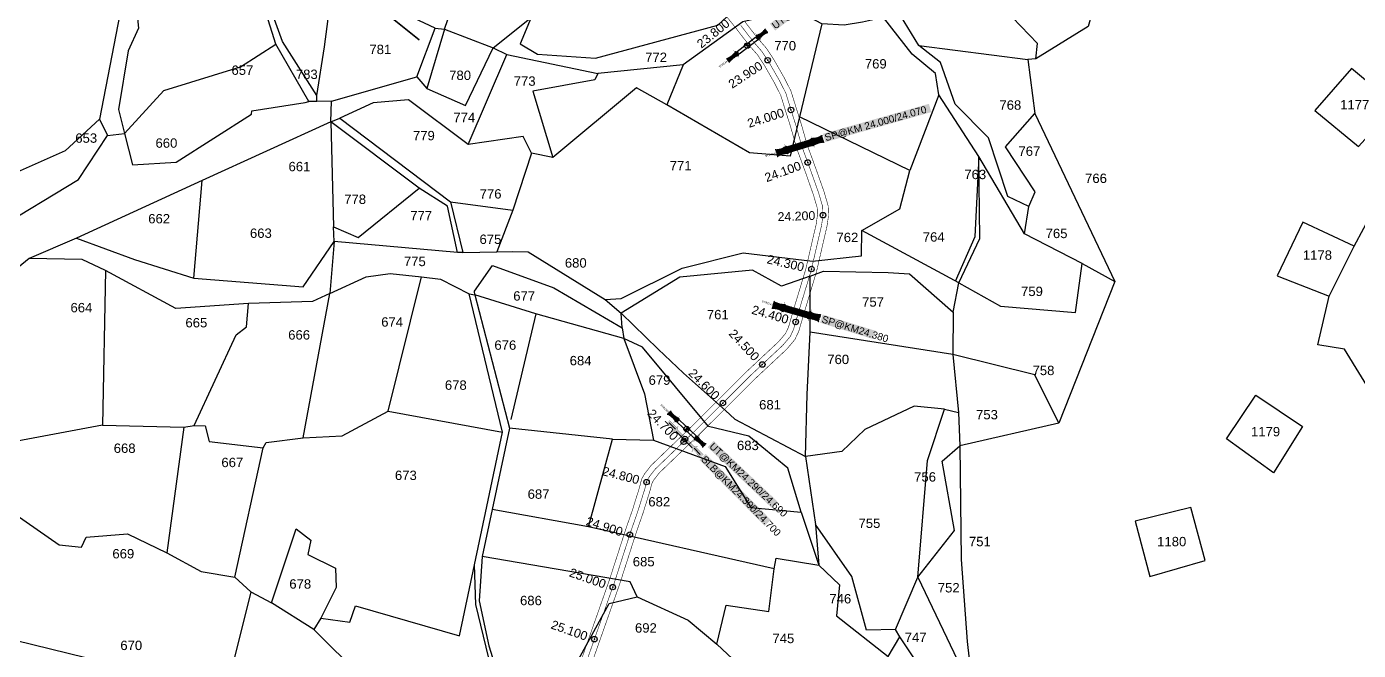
# Model space of a CAD drawing. Header units: inches. Extents: x 206944 to 214764, y 1611536 to 1620388.
# Drawn here: x 209710 to 212125, y 1613225 to 1614355 of the extents above; entities that cross this region are included whole.
import ezdxf
from ezdxf.enums import TextEntityAlignment as Align

# ---------------------------------------------------------------- set-up
doc = ezdxf.new("R2010")
doc.units = ezdxf.units.IN
doc.header["$LTSCALE"] = 15
doc.header["$MEASUREMENT"] = 0
doc.header["$PDMODE"] = 32
doc.header["$PDSIZE"] = 10
doc.linetypes.add('ACAD_ISO02W100', pattern=[15, 12, -3])
doc.linetypes.add('HIDDEN2', pattern=[0.1875, 0.125, -0.0625])
for name, color, linetype in [('BLOCK', 72, 'Continuous'), ('CANAL1', 7, 'Continuous'), ('CHANAGE', 1, 'Continuous'), ('PLOT', 7, 'Continuous'), ('PLOT NO', 7, 'Continuous'), ('POINT', 2, 'Continuous'), ('STREAM', 4, 'Continuous'), ('STRUCTURE', 5, 'Continuous'), ('text2', 7, 'Continuous'), ('VILLAGE BOUNDARY', 5, 'Continuous')]:
    doc.layers.add(name, color=color, linetype=linetype)
doc.styles.get("Standard").update_dxf_attribs({"font": 'arial.ttf'})
doc.dimstyles.get("Standard").update_dxf_attribs({"dimtxt": 0.18, "dimasz": 0.18, "dimexe": 0.18, "dimexo": 0.0625, "dimgap": 0.09, "dimtad": 0, "dimtih": 1, "dimtoh": 1, "dimdec": 4, "dimzin": 0, "dimdsep": 46, "dimtxsty": 'Standard', "dimcen": 0.09, "dimadec": 0, "dimazin": 0, "dimtfac": 1, "dimtdec": 4, "dimtofl": 0, "dimtmove": 0, "dimatfit": 3, "dimfxl": 1, "dimtolj": 1, "dimtzin": 0, "dimarcsym": 0})

# ---------------------------------------------------------------- blocks, each defined once
blk = doc.blocks.new('CIRCLE-BOX')
for p, q in [((-0.5, 0), (0.5, 0)), ((0, 0.5), (0, -0.5))]:
    blk.add_line(p, q)
blk.add_circle((0, 0), 0.2)
blk = doc.blocks.new('SLB')
at = {"layer": 'STRUCTURE'}
h = blk.add_hatch(dxfattribs=at)
h.set_pattern_fill('DOTS', color=6, scale=20, angle=320.3722, style=0)
h.set_pattern_definition([(320.372247934, (-159.4327, -72.9564), (1.2786241598, 0.5641323054), [0, -1.25])])
h.paths.add_polyline_path([(769699.5, 1706871.1), (769699.5, 1706861.1), (769729.1, 1706861.1), (769732.1, 1706863.1), (769792.1, 1706863.1), (769795.1, 1706861.1), (769824.7, 1706861.1), (769824.7, 1706871.1), (769795.1, 1706871.1), (769792.1, 1706869.1), (769732.1, 1706869.1), (769729.1, 1706871.1)])
at = {"layer": 'STRUCTURE', "color": 6, "const_width": 0.628}
for points in [[(769726.1, 1706877.1), (769726.1, 1706873.1), (769732.1, 1706869.1), (769792.1, 1706869.1), (769798.1, 1706873.1), (769798.1, 1706877.1)], [(769726.1, 1706855.1), (769726.1, 1706859.1), (769732.1, 1706863.1), (769792.1, 1706863.1), (769798.1, 1706859.1), (769798.1, 1706855.1)]]:
    blk.add_lwpolyline(points, dxfattribs=at)
at = {"layer": 'STRUCTURE', "color": 6, "linetype": 'ACAD_ISO02W100', "ltscale": 0.5, "const_width": 0.5}
for points in [[(769699.5, 1706871.1), (769729.1, 1706871.1)], [(769699.5, 1706861.1), (769729.1, 1706861.1)], [(769795.1, 1706871.1), (769824.7, 1706871.1)], [(769795.1, 1706861.1), (769824.7, 1706861.1)]]:
    blk.add_lwpolyline(points, dxfattribs=at)
at = {"layer": 'STRUCTURE', "color": 6}
blk.add_lwpolyline([(769732.1, 1706863.1), (769792.1, 1706863.1)], dxfattribs=at)
blk.add_lwpolyline([(769732.1, 1706863.1), (769792.1, 1706863.1)], dxfattribs=at)
at = {"layer": 'STRUCTURE', "color": 0}
blk.add_circle((769762.1, 1706866.1), 1.24, dxfattribs=at)
for points in [[(769703.8, 1706866), (769726.7, 1706866)], [(769818.6, 1706865.8), (769795.7, 1706865.8)]]:
    blk.add_leader(points, dimstyle='Standard', override={"dimasz": 10, "dimgap": 0.09, "dimtad": 0}, dxfattribs=at)
blk = doc.blocks.new('UT')
at = {"layer": 'STRUCTURE'}
h = blk.add_hatch(dxfattribs=at)
h.set_pattern_fill('DASH', color=150, scale=8, angle=-39.6278, style=0)
h.set_pattern_definition([(320.372247933, (-4370.464, -6260.8811), (1.40800153113, 0.132407282), [1, -1])])
h.paths.add_polyline_path([(765163, 1700681.9), (765165.6, 1700680.6), (765167.2, 1700680.3), (765169.1, 1700680), (765172.4, 1700679.6), (765176.4, 1700679.3), (765179.5, 1700679.5), (765183.1, 1700679.9), (765187.7, 1700680.9), (765188.9, 1700681.2), (765193.1, 1700682.2), (765196.1, 1700680.2), (765196.1, 1700672.2), (765193.1, 1700670.2), (765190.5, 1700670.8), (765188.1, 1700671.3), (765185.5, 1700671.8), (765183.6, 1700672.1), (765181, 1700672.5), (765180.3, 1700672.5), (765178.5, 1700672.6), (765176.7, 1700672.6), (765174.6, 1700672.5), (765172.5, 1700672.3), (765170.4, 1700672), (765168.5, 1700671.7), (765166.1, 1700671.2), (765165, 1700670.8), (765163, 1700669.7)])
h.paths.add_polyline_path([(765259.1, 1700682.2), (765256.1, 1700680.2), (765256.1, 1700672.2), (765259.1, 1700670.2), (765261.9, 1700671), (765264.4, 1700671.6), (765266.4, 1700672), (765269.1, 1700672.5), (765272.7, 1700673), (765276.1, 1700673.1), (765278.6, 1700672.9), (765281.2, 1700672.7), (765283.9, 1700672.3), (765286.4, 1700671.9), (765288, 1700671.3), (765289.2, 1700670.6), (765289.1, 1700682.7), (765287.6, 1700681.8), (765285.7, 1700681.2), (765283, 1700680.7), (765281.2, 1700680.4), (765276.7, 1700679.9), (765272.7, 1700679.9), (765268.7, 1700680.3), (765264.8, 1700681), (765261.2, 1700681.7)])
at = {"layer": 'STRUCTURE', "color": 150, "const_width": 0.628}
for points in [[(765190.1, 1700688.2), (765190.1, 1700684.2), (765196.1, 1700680.2), (765256.1, 1700680.2), (765262.1, 1700684.2), (765262.1, 1700688.2)], [(765190.1, 1700664.2), (765190.1, 1700668.2), (765196.1, 1700672.2), (765256.1, 1700672.2), (765262.1, 1700668.2), (765262.1, 1700664.2)]]:
    blk.add_lwpolyline(points, dxfattribs=at)
at = {"layer": 'STRUCTURE', "color": 150}
for points in [[(765196.1, 1700680.2), (765256.1, 1700680.2)], [(765196.1, 1700672.2), (765256.1, 1700672.2)], [(765196.1, 1700672.2), (765256.1, 1700672.2)]]:
    blk.add_lwpolyline(points, dxfattribs=at)
at = {"layer": 'STRUCTURE', "color": 0}
blk.add_circle((765226.1, 1700676.2), 1.89, dxfattribs=at)
at = {"layer": 'STRUCTURE', "color": 150}
for points in [[(765163, 1700681.9), (765164.4, 1700681.1), (765167.9, 1700680.2), (765171.2, 1700679.8), (765176.1, 1700679.4), (765184.7, 1700680.3), (765193.1, 1700682.2)], [(765163, 1700669.7), (765164.3, 1700670.6), (765167.8, 1700671.6), (765171.2, 1700672.1), (765176, 1700672.6), (765184.7, 1700672), (765193.1, 1700670.2)], [(765289.1, 1700682.7), (765287.8, 1700681.9), (765284.3, 1700680.9), (765280.9, 1700680.4), (765276.1, 1700679.8), (765267.4, 1700680.5), (765259.1, 1700682.2)], [(765289.2, 1700670.6), (765287.8, 1700671.4), (765284.2, 1700672.3), (765280.9, 1700672.7), (765276.1, 1700673.1), (765267.4, 1700672.2), (765259.1, 1700670.2)]]:
    blk.add_spline(points, degree=3, dxfattribs=at)
at = {"layer": 'STRUCTURE', "color": 0}
blk.add_text('STREAM', height=5, dxfattribs=at).set_placement((765148.2, 1700675.8), align=Align.MIDDLE_CENTER)
for points in [[(765190.9, 1700676), (765164.2, 1700675.8)], [(765289.3, 1700676.7), (765265.4, 1700676.4)]]:
    blk.add_leader(points, dimstyle='Standard', override={"dimasz": 10, "dimgap": 0.09, "dimtad": 0}, dxfattribs=at)
blk = doc.blocks.new('SP')
at = {"layer": 'STRUCTURE'}
h = blk.add_hatch(dxfattribs=at)
h.set_pattern_fill('DASH', color=256, scale=8, style=0)
edge = h.paths.add_edge_path()
edge.add_spline(control_points=[(769825.7, 1706742.1), (769825.3, 1706741.8), (769823.8, 1706740.8), (769820.9, 1706740.3), (769817, 1706739.7), (769811.4, 1706738.9), (769804, 1706739.7), (769798.4, 1706741), (769795.6, 1706741.6)], knot_values=[0, 0, 0, 0, 1.613557, 5.24513, 8.624976, 13.470124, 22.190216, 30.746377, 30.746377, 30.746377, 30.746377], degree=3, periodic=0)
edge.add_line((769795.6, 1706741.6), (769792.6, 1706739.6))
edge.add_line((769792.6, 1706739.6), (769732.6, 1706739.6))
edge.add_line((769732.6, 1706739.6), (769729.6, 1706741.6))
edge.add_spline(control_points=[(769729.6, 1706741.6), (769726.9, 1706740.9), (769721.3, 1706739.5), (769713.9, 1706738.5), (769708.3, 1706739.1), (769704.4, 1706739.6), (769701.5, 1706740), (769700, 1706741), (769699.5, 1706741.3)], knot_values=[0, 0, 0, 0, 8.556161, 17.276253, 22.121402, 25.501247, 29.13282, 30.746377, 30.746377, 30.746377, 30.746377], degree=3, periodic=0)
edge.add_line((769699.5, 1706741.3), (769699.5, 1706722.1))
edge.add_spline(control_points=[(769699.5, 1706722.1), (769700, 1706722.4), (769701.4, 1706723.4), (769704.3, 1706724), (769708.2, 1706724.5), (769713.8, 1706725.3), (769721.2, 1706724.5), (769726.8, 1706723.3), (769729.6, 1706722.6)], knot_values=[0, 0, 0, 0, 1.613557, 5.24513, 8.624976, 13.470124, 22.190216, 30.746377, 30.746377, 30.746377, 30.746377], degree=3, periodic=0)
edge.add_line((769729.6, 1706722.6), (769732.6, 1706724.6))
edge.add_line((769732.6, 1706724.6), (769792.6, 1706724.6))
edge.add_line((769792.6, 1706724.6), (769795.6, 1706722.6))
edge.add_spline(control_points=[(769795.6, 1706722.6), (769798.4, 1706723.3), (769803.9, 1706724.8), (769811.3, 1706725.8), (769817, 1706725.1), (769820.9, 1706724.7), (769823.8, 1706724.2), (769825.2, 1706723.3), (769825.7, 1706723)], knot_values=[0, 0, 0, 0, 8.556161, 17.276253, 22.121402, 25.501247, 29.13282, 30.746377, 30.746377, 30.746377, 30.746377], degree=3, periodic=0)
edge.add_line((769825.7, 1706723), (769825.7, 1706742.1))
h.paths.add_polyline_path([(769764.2, 1706732.1, -1), (769761.1, 1706732.1, -1)], flags=0)
h.paths.add_polyline_path([(769761.1, 1706732.1, 1), (769764.2, 1706732.1, 1)], flags=16)
at = {"layer": 'STRUCTURE', "const_width": 0.628}
for points in [[(769726.6, 1706747.6), (769726.6, 1706743.6), (769732.6, 1706739.6), (769792.6, 1706739.6), (769798.6, 1706743.6), (769798.6, 1706747.6)], [(769726.6, 1706716.6), (769726.6, 1706720.6), (769732.6, 1706724.6), (769792.6, 1706724.6), (769798.6, 1706720.6), (769798.6, 1706716.6)]]:
    blk.add_lwpolyline(points, dxfattribs=at)
at = {"layer": 'STRUCTURE', "color": 3}
blk.add_lwpolyline([(769732.6, 1706724.6), (769792.6, 1706724.6)], dxfattribs=at)
blk.add_lwpolyline([(769732.6, 1706724.6), (769792.6, 1706724.6)], dxfattribs=at)
at = {"layer": 'STRUCTURE', "color": 0}
blk.add_circle((769762.6, 1706732.1), 1.55, dxfattribs=at)
at = {"layer": 'STRUCTURE'}
for points in [[(769699.5, 1706741.3), (769700.9, 1706740.5), (769704.4, 1706739.6), (769707.8, 1706739.2), (769712.6, 1706738.8), (769721.3, 1706739.7), (769729.6, 1706741.6)], [(769825.7, 1706742.1), (769824.3, 1706741.3), (769820.8, 1706740.3), (769817.5, 1706739.8), (769812.7, 1706739.2), (769804, 1706739.9), (769795.6, 1706741.6)], [(769699.5, 1706722.1), (769700.9, 1706723), (769704.4, 1706724), (769707.7, 1706724.5), (769712.5, 1706725), (769721.2, 1706724.4), (769729.6, 1706722.6)], [(769825.7, 1706723), (769824.3, 1706723.8), (769820.8, 1706724.7), (769817.4, 1706725.1), (769812.6, 1706725.5), (769803.9, 1706724.6), (769795.6, 1706722.6)]]:
    blk.add_spline(points, degree=3, dxfattribs=at)
at = {"layer": 'STRUCTURE', "color": 0}
blk.add_text('STREAM', height=5, dxfattribs=at).set_placement((769684.3, 1706732.1), align=Align.MIDDLE_CENTER)
for points in [[(769727.4, 1706732.1), (769700.8, 1706732.1)], [(769824.4, 1706732.1), (769800.5, 1706732.1)]]:
    blk.add_leader(points, dimstyle='Standard', override={"dimasz": 10, "dimgap": 0.09, "dimtad": 0}, dxfattribs=at)

msp = doc.modelspace()

# ---------------------------------------------------------------- linework, layer by layer
at = {"layer": 'CANAL1', "color": 200, "const_width": 1}
for points in [[(210970, 1614385.2), (210997.2, 1614351.6), (211010.1, 1614334.7), (211023.1, 1614318.3), (211035.6, 1614304.2), (211047.9, 1614285.4), (211065.5, 1614254.7), (211077.6, 1614231.1), (211086.1, 1614203.6), (211096, 1614172.5), (211106.5, 1614135), (211122.9, 1614090.3), (211136.9, 1614050.6), (211143.8, 1614027.3), (211144.3, 1614013.9), (211142, 1613997.1), (211135.1, 1613967.5), (211123.1, 1613915.6), (211100.7, 1613841.6), (211091.6, 1613810), (211086.4, 1613799.1), (211074.1, 1613784.6), (211017.1, 1613731.3), (210915.7, 1613630.3), (210842.6, 1613560), (210830.8, 1613544.9), (210825.4, 1613535.2), (210821.4, 1613519.8), (210808.8, 1613479.5), (210796.7, 1613444.7), (210767, 1613352.7), (210706.3, 1613180.3)], [(211013, 1614363.9), (211025.9, 1614347), (211038.5, 1614331.2), (211051.6, 1614316.3), (211065, 1614295.9), (211083.1, 1614264.2), (211096.2, 1614238.7), (211105.2, 1614209.6), (211115.1, 1614178.2), (211125.6, 1614141.1), (211141.7, 1614097.1), (211156, 1614056.8), (211163.7, 1614030.6), (211164.4, 1614012.8), (211161.6, 1613993.5), (211154.5, 1613963), (211142.4, 1613910.5), (211119.9, 1613835.9), (211110.3, 1613802.9), (211103.4, 1613788.2), (211088.6, 1613770.7), (211031, 1613716.9), (210929.7, 1613616), (210857.5, 1613546.6), (210847.5, 1613533.8), (210844.1, 1613527.7), (210840.6, 1613514.3), (210827.8, 1613473.3), (210815.6, 1613438.4), (210786, 1613346.3), (210725.3, 1613174.2)]]:
    msp.add_lwpolyline(points, dxfattribs=at)
at = {"layer": 'CANAL1', "color": 1, "linetype": 'HIDDEN2', "ltscale": 4, "const_width": 1}
msp.add_lwpolyline([(211005.1, 1614357.7), (211018, 1614340.8), (211030.8, 1614324.8), (211043.6, 1614310.2), (211056.4, 1614290.6), (211074.3, 1614259.4), (211086.9, 1614234.9), (211095.6, 1614206.6), (211105.5, 1614175.4), (211116, 1614138.1), (211132.3, 1614093.7), (211146.5, 1614053.7), (211153.8, 1614029), (211154.3, 1614013.3), (211151.8, 1613995.3), (211144.8, 1613965.2), (211132.8, 1613913), (211110.3, 1613838.8), (211100.9, 1613806.5), (211094.9, 1613793.6), (211081.4, 1613777.7), (211024, 1613724.1), (210922.7, 1613623.2), (210850, 1613553.3), (210839.2, 1613539.4), (210834.7, 1613531.4), (210831, 1613517), (210818.3, 1613476.4), (210806.1, 1613441.5), (210776.5, 1613349.5), (210715.8, 1613177.3)], dxfattribs=at)
at = {"layer": 'PLOT'}
for points in [[(212170.7, 1614850.1), (212094.1, 1614893.3), (211962.4, 1615022.7), (211792, 1614933), (211741.2, 1614743.8), (211698.5, 1614578.1), (211635.6, 1614355.6), (211540.7, 1614297.2), (211526, 1614295.7), (211538.6, 1614197.8), (211683.6, 1613893.3), (211582.2, 1613636.8), (211402.7, 1613595.6), (211405.2, 1613389.4), (211415.7, 1613240.9), (211430.3, 1613112.6)], [(210467.5, 1614350.4), (210568, 1614641.5), (210583.7, 1614748.6), (210524.7, 1614772.7), (210551, 1614829.8), (210542.7, 1614833.4), (210460.5, 1614790.1)], [(211540.7, 1614297.2), (211543.2, 1614324.8), (211483, 1614387.5), (211368.9, 1614438), (211288.2, 1614386.5)], [(209886.7, 1614418.8), (209842.3, 1614187.6), (209779.6, 1614130.3), (209665.3, 1614079.7)], [(209906.5, 1614412.3), (209912.9, 1614352.7), (209894.2, 1614311.4), (209876.6, 1614205), (209887.5, 1614161.8), (209958.9, 1614239.3), (210097.5, 1614282.5), (210161.6, 1614323.7)], [(210236.2, 1614230.5), (210173.7, 1614328.3), (210137.7, 1614428.5)], [(210236, 1614219.4), (210221.8, 1614219.5), (210161.6, 1614323.7), (210144.8, 1614377.4), (210137.7, 1614428.5)], [(210556, 1614317.1), (210625.2, 1614372.1), (210604.9, 1614324), (210636.3, 1614305.1), (210741.7, 1614298.2), (210963.8, 1614358.2), (210996, 1614388.2), (211115.3, 1614425.5), (211104.4, 1614386)], [(210261.7, 1614183), (210263.1, 1614220.3), (210236, 1614219.4), (210236.2, 1614230.5), (210250.4, 1614318.5), (210261.9, 1614406.6)], [(210417.9, 1614264.2), (210450.8, 1614352.4), (210383.5, 1614383.9)], [(211152, 1614360.2), (211104.4, 1614386), (211008.8, 1614364.2), (210901, 1614285.9), (210871, 1614213.7)], [(211527.5, 1614029.2), (211489.4, 1614047.3), (211454.7, 1614153.6), (211394.3, 1614214.5), (211367.7, 1614290.2), (211328.3, 1614321.2), (211288.2, 1614386.5), (211264.1, 1614371.9)], [(211364.5, 1614231.9), (211358.6, 1614270.2), (211315.8, 1614305.5), (211264.1, 1614371.9), (211226.1, 1614363.3), (211192.6, 1614357.9), (211152, 1614360.2), (211111.9, 1614192)], [(210450.8, 1614352.4), (210467.5, 1614350.4), (210435.6, 1614243)], [(210467.5, 1614350.4), (210556, 1614317.1)], [(210263.1, 1614220.3), (210417.9, 1614264.2), (210435.6, 1614243), (210505.6, 1614212.1), (210556, 1614317.1), (210580.6, 1614304.6)], [(211328.3, 1614321.2), (211526, 1614295.7)], [(210625.8, 1614126), (210610.6, 1614156.1), (210510.8, 1614141.5), (210580.6, 1614304.6), (210745.8, 1614270.2)], [(210901, 1614285.9), (210745.8, 1614270.2), (210740.6, 1614258.7), (210627.8, 1614238.6), (210664.4, 1614118)], [(212046.4, 1614203.1), (212125.4, 1614138.1), (212193.3, 1614212.1), (212113.2, 1614279.4), (212046.4, 1614203.1)], [(211390.4, 1613838), (211400.5, 1613891), (211224.8, 1613985.9), (211293.8, 1614025), (211311.9, 1614094.5), (211111.9, 1614192), (211095, 1614120.6), (211020.8, 1614126.3), (210871, 1614213.7), (210816.2, 1614244.2), (210664.4, 1614118), (210625.8, 1614126), (210591.8, 1614022.8), (210562.9, 1613946.9), (210591.5, 1613947.8), (210619.7, 1613947.4), (210759.3, 1613861), (210788.1, 1613836.1)], [(209887.5, 1614161.8), (209901.8, 1614105), (209980.9, 1614109.5), (210118, 1614196.8), (210118.1, 1614202.5), (210215.2, 1614217.8), (210221.8, 1614219.5)], [(210510.8, 1614141.5), (210402.3, 1614222.7), (210338.7, 1614217), (210277.8, 1614189.6), (210478.5, 1614037.7), (210591.8, 1614022.8)], [(211437.1, 1614119.9), (211364.5, 1614231.9), (211311.9, 1614094.5)], [(210501.2, 1613945.9), (210491.5, 1613945.8), (210473.5, 1614030), (210421.7, 1614062.5), (210261.7, 1614183), (210277.8, 1614189.6)], [(211519.9, 1613980), (211527.5, 1614029.2), (211539.5, 1614055.6), (211485.3, 1614137.3), (211538.6, 1614197.8)], [(210261.7, 1614183), (210028.3, 1614076.3), (209800.4, 1613971.9), (209714.2, 1613934.8), (209633.6, 1613869.3)], [(209842.3, 1614187.6), (209856.7, 1614158)], [(210261.7, 1614183), (210266.7, 1613992.3), (210311.2, 1613973.2), (210421.7, 1614062.5)], [(209651.3, 1613986.6), (209803.8, 1614078), (209856.7, 1614158), (209887.5, 1614161.8)], [(211400.5, 1613891), (211438.6, 1613971.3), (211437.1, 1614119.9), (211429.9, 1613974.2), (211393.9, 1613893.3)], [(211624.6, 1613926), (211519.9, 1613980), (211437.1, 1614119.9)], [(209800.4, 1613971.9), (209905.5, 1613933.4), (210013, 1613899.6), (210028.3, 1614076.3)], [(212494.4, 1613129.9), (212100.6, 1613770.6), (212051.7, 1613778.7), (212072.3, 1613866.8), (212117.6, 1613957.4), (212170.4, 1614055)], [(210478.5, 1614037.7), (210501.2, 1613945.9), (210562.9, 1613946.9)], [(212024.5, 1614000.9), (211977.9, 1613903.7), (212072.3, 1613866.8), (212117.6, 1613957.4), (212024.5, 1614000.9)], [(210013, 1613899.6), (210211.6, 1613883.6), (210267.7, 1613965.6), (210266.7, 1613992.3)], [(210759.3, 1613861), (210788.5, 1613862.3), (210898.7, 1613917.6), (211009.4, 1613945.6), (211135.4, 1613930.1), (211224.3, 1613939.6), (211224.8, 1613985.9)], [(210491.5, 1613945.8), (210267.7, 1613965.6), (210259.9, 1613871.6), (210325.9, 1613901.6), (210369.1, 1613907.6), (210425.9, 1613901.7), (210460.8, 1613897.5), (210512.4, 1613871.1)], [(210259.9, 1613871.6), (210228.3, 1613857.2), (210112.2, 1613853.5), (209980.5, 1613844.6), (209852.9, 1613913.6), (209810.8, 1613933.5), (209714.2, 1613934.8)], [(211400.5, 1613891), (211476.4, 1613848.7), (211612.3, 1613837.1), (211624.6, 1613926), (211683.6, 1613893.3)], [(209852.9, 1613913.6), (209847.6, 1613632.8), (209653.6, 1613596.7)], [(210211.5, 1613609.9), (210282.2, 1613613.8), (210365.9, 1613658.6), (210425.9, 1613901.7)], [(210523, 1613869.4), (210522.3, 1613875.8), (210554.9, 1613922.4), (210666.4, 1613882.1), (210790.2, 1613809.3), (210792.8, 1613790.3)], [(210790.2, 1613809.3), (210788.1, 1613836.1), (210855.3, 1613770.6), (210901.6, 1613727.2), (210977.2, 1613659.4), (210994.2, 1613644), (211122.8, 1613576.1), (211125.4, 1613688.8), (211131, 1613801.5), (211131.3, 1613903.1), (211078.8, 1613884.7), (211026.4, 1613914.1), (210894.6, 1613901), (210788.1, 1613836.1)], [(211131.3, 1613903.1), (211155.2, 1613912), (211272.6, 1613909.4), (211311, 1613907.1), (211390.4, 1613838), (211389.9, 1613761.1), (211131, 1613801.5)], [(209847.6, 1613632.8), (209994.9, 1613629.4), (210013.5, 1613632.1), (210090.2, 1613797), (210108.9, 1613811), (210112.2, 1613853.5)], [(210013.5, 1613632.1), (210033.8, 1613631.9), (210040.8, 1613603.5), (210138.7, 1613591.7), (210144.2, 1613601.4), (210211.5, 1613609.9), (210259.9, 1613871.6)], [(210552.3, 1613193.2), (210524.6, 1613307.7), (210522.2, 1613379.9), (210544.7, 1613485.8), (210572.7, 1613620.4), (210512.4, 1613871.1), (210523, 1613869.4), (210585.8, 1613627.6), (210554.4, 1613480.4), (210536.3, 1613394.7), (210530.4, 1613314.4), (210548.3, 1613233.2), (210561.5, 1613190.9)], [(210633.2, 1613834.6), (210523, 1613869.4)], [(210792.8, 1613790.3), (210633.2, 1613834.6), (210588.4, 1613643.3)], [(211114.7, 1613475.1), (211090.5, 1613555.1), (211019.6, 1613613.1), (210946.7, 1613630.5), (210827, 1613774.5), (210792.8, 1613790.3), (210830.6, 1613690), (210846.9, 1613606)], [(211582.2, 1613636.8), (211538.4, 1613724.1), (211389.9, 1613761.1), (211400.1, 1613655.9), (211402.7, 1613595.6)], [(211939.2, 1613687.4), (212024.2, 1613630.8), (211971.7, 1613546.6), (211886.4, 1613608), (211939.2, 1613687.4)], [(210365.9, 1613658.6), (210572.7, 1613620.4)], [(211286.1, 1613262.4), (211326.5, 1613357.2), (211343.9, 1613569.1), (211375, 1613661.8), (211320, 1613667.6), (211230.3, 1613625.3), (211188.7, 1613585), (211122.8, 1613576.1), (211140.7, 1613452.8)], [(211375, 1613661.8), (211400.1, 1613655.9)], [(209994.9, 1613629.4), (209964.1, 1613401.3), (210026.7, 1613367.6), (210087.7, 1613357.2), (210138.7, 1613591.7)], [(210729.2, 1613448.6), (210772.3, 1613607.5), (210585.8, 1613627.6)], [(210772.3, 1613607.5), (210846.9, 1613606), (210976.9, 1613557.8), (211023.4, 1613483.9), (211114.7, 1613475.1), (211146.6, 1613379)], [(211326.5, 1613357.2), (211392.8, 1613442.3), (211370.8, 1613567.5), (211402.7, 1613595.6)], [(209648.7, 1613499.5), (209768.7, 1613415.8), (209809.5, 1613412), (209817.6, 1613430), (209893, 1613435.8), (209964.1, 1613401.3)], [(211065.5, 1613372.4), (210729.2, 1613448.6), (210554.4, 1613480.4)], [(211747.2, 1613358.8), (211847.6, 1613387.6), (211821.8, 1613483.7), (211720.3, 1613459.1), (211747.2, 1613358.8)], [(210087.7, 1613357.2), (210116.5, 1613330.8), (210153.7, 1613310.8), (210199, 1613444.8), (210225.2, 1613424.8), (210219.8, 1613398.8), (210270.3, 1613373.9), (210271.2, 1613338.9), (210243.2, 1613282.9), (210230.9, 1613262.4), (210153.7, 1613310.8)], [(211272.5, 1613213.7), (211293.9, 1613249.6), (211286.1, 1613262.4), (211233.1, 1613261.3), (211206.4, 1613358.6), (211140.7, 1613452.8), (211146.6, 1613379), (211184.5, 1613343.5), (211178.8, 1613287.6), (211272.5, 1613213.7)], [(210707, 1613201.7), (210766.4, 1613309.6), (210817, 1613321.9), (210804.3, 1613349.2), (210536.3, 1613394.7)], [(210243.2, 1613282.9), (210296, 1613276.2), (210306.2, 1613305.6), (210494.9, 1613251.4), (210522.2, 1613379.9)], [(210961.6, 1613236.2), (210978.8, 1613307), (211055.8, 1613295.5), (211065.5, 1613372.4), (211069.7, 1613391.7), (211146.6, 1613379)], [(211326.5, 1613357.2), (211398.3, 1613206.8), (211373.5, 1613179), (211325.4, 1613202.1), (211293.9, 1613249.6)], [(210116.5, 1613330.8), (210071.2, 1613148.9), (209624.4, 1613258.5)], [(210817, 1613321.9), (210909.8, 1613279.8), (210961.6, 1613236.2), (210999.7, 1613200.4)], [(210230.9, 1613262.4), (210267.1, 1613226.4), (210307.7, 1613187.7), (210344.6, 1613197.5), (210492.7, 1613143), (210563.3, 1613036.6)]]:
    msp.add_lwpolyline(points, dxfattribs=at)
at = {"layer": 'POINT'}
for p in [(211017, 1614321, 25), (210907, 1613626, 28)]:
    msp.add_point(p, dxfattribs=at)
at = {"layer": 'STREAM'}
msp.add_spline([(207424.8, 1613992), (207456.6, 1613987.9), (207508, 1614020.8), (207520, 1614027.6), (207527.5, 1614036.1), (207542.3, 1614039.4), (207565.7, 1614059.3), (207581, 1614068.3), (207612.5, 1614099.1), (207651.5, 1614124.8), (207672, 1614158.7), (207707.7, 1614248.7), (207745.8, 1614333.1), (207747.4, 1614378.6), (207756.9, 1614413.9), (207769.4, 1614451.9), (207792.3, 1614489), (207856, 1614549.5), (207928.7, 1614615.9), (208041.8, 1614639.3), (208146.9, 1614704.5), (208223.5, 1614760.4), (208291.8, 1614818.2), (208332, 1614859.1), (208354.7, 1614904.9), (208414.2, 1614908.4), (208454.5, 1614885.1), (208495.8, 1614899.4), (208523.6, 1614912.9), (208561.7, 1614927), (208584.4, 1614932.9), (208594.3, 1614942.2), (208594.5, 1614943.5), (208663.6, 1614970.9), (208682.5, 1614973.9), (208700.7, 1614980.7), (208741.5, 1614998), (208760.8, 1614993.9), (208774.6, 1615023.1), (208795.9, 1615048.1), (208821.8, 1615071), (208844.5, 1615088.8), (208858.9, 1615106.8), (208868.3, 1615124.9), (208889.7, 1615148.1), (208913, 1615149.8), (208919.6, 1615170.1), (208928, 1615181.8), (208938.4, 1615190.1), (208942.9, 1615198.6), (208947.8, 1615205.6), (208961.7, 1615203.3), (208980.7, 1615199.2), (208988.6, 1615207.9), (209015.6, 1615207.4), (209033.9, 1615217.2), (209063.3, 1615217.5), (209082.2, 1615223.7), (209106.6, 1615221.5), (209111.4, 1615224.5), (209139.4, 1615214.6), (209159.4, 1615210.7), (209169.5, 1615218.2), (209186.8, 1615207.1), (209202.3, 1615197.5), (209219.3, 1615191.1), (209228.9, 1615177.5), (209248.6, 1615164.4), (209259.2, 1615148.3), (209258.9, 1615130), (209271.5, 1615110.3), (209304, 1615080.9), (209314.9, 1615069), (209348, 1615039.8), (209365.4, 1615025.7), (209387, 1615019.7), (209398.3, 1615023.6), (209413.4, 1615038.2), (209435.3, 1615033.7), (209446.2, 1615037.1), (209467.7, 1615027.6), (209490.8, 1615026.5), (209527.8, 1615024.6), (209546.8, 1615030.7), (209563.9, 1615045.8), (209582, 1615059), (209592.3, 1615072.6), (209607.9, 1615079.3), (209630.7, 1615099.2), (209647.2, 1615104.8), (209664.5, 1615121), (209683.3, 1615129.3), (209696.1, 1615142.6), (209715.4, 1615154.6), (209729.4, 1615175.4), (209741.8, 1615190.2), (209757.1, 1615213.9), (209764.2, 1615238.5), (209775.7, 1615261.3), (209788.1, 1615284.3), (209799.6, 1615309.1), (209804.6, 1615336.1), (209805, 1615356.4), (209802.8, 1615371.1), (209789.1, 1615384.7), (209807.2, 1615411.1), (209820.8, 1615431.7), (209832.4, 1615450.6), (209838.8, 1615457.1), (209849.2, 1615471.7), (209855, 1615486.5), (209869.9, 1615508), (209865.7, 1615533.3), (209856.9, 1615548.7), (209854.6, 1615573.3), (209853.1, 1615598.6), (209853.6, 1615610.5), (209853.8, 1615621.8), (209852, 1615644.8), (209838.1, 1615662.7), (209824.5, 1615668.2), (209811.3, 1615680.1), (209795, 1615688.9)], degree=3, dxfattribs=at)
at = {"layer": 'text2', "color": 3}
for p in [(211054, 1614294.4), (211096.3, 1614204.3), (211126.7, 1614109.1), (211154.3, 1614013.6), (211133.4, 1613915.9), (211104.9, 1613820.1), (211044.3, 1613743), (210972.8, 1613673.1), (210901.6, 1613602.9), (210834.3, 1613529.8), (210803.9, 1613434.6), (210773, 1613339.5), (210739.7, 1613245.2)]:
    msp.add_point(p, dxfattribs=at)
at = {"layer": 'text2', "color": 0}
msp.add_point((210904, 1613608, 29), dxfattribs=at)
at = {"layer": 'VILLAGE BOUNDARY'}
msp.add_lwpolyline([(210367.6, 1614374.7), (210421.9, 1614331.2), (210367.6, 1614374.7)], dxfattribs=at)

# ---------------------------------------------------------------- block references
at = {"layer": 'BLOCK'}
for p in [(211017, 1614321, 25), (211112, 1614139, 26), (211106, 1613839, 27), (210907, 1613626, 28), (210904, 1613608, 29)]:
    msp.add_blockref('CIRCLE-BOX', p, dxfattribs=at)
at = {"layer": 'STRUCTURE', "color": 0}
for name, p, xscale, yscale, zscale, rotation in [('UT', (507044.2, 342894.8, 25), 0.6999999999999997, 0.6999999999999997, 0.6999999999999997, 37.33226620510379), ('SP', (36918.4, 315163.9, 26), 0.6999999999999998, 0.6999999999999998, 0.6999999999999998, 16.63826643236653), ('SP', (-640236.1, 617397.1, 27), 0.7, 0.7, 0.7, 343.7661281884212), ('UT', (-996460.7, 1117219.2, 28), 0.6999999999999997, 0.6999999999999997, 0.6999999999999997, 316.5754697350369), ('SLB', (-1017708, 1157081.9, 29), 0.6999999999999996, 0.6999999999999996, 0.6999999999999996, 314.6584084445518)]:
    msp.add_blockref(name, p, dxfattribs=dict(at, xscale=xscale, yscale=yscale, zscale=zscale, rotation=rotation))

# ---------------------------------------------------------------- texts
at = {"layer": 'CHANAGE'}
for s, rotation, p in [('23.800', 39.0502, (210981.7, 1614364.4)), ('23.900', 33.272, (211042.3, 1614286.7)), ('24.000', 17.6351, (211083, 1614200.1)), ('24.100', 20.175, (211113.5, 1614104.3)), ('24.200', 2.0135, (211140.3, 1614013.1)), ('24.300', 347.0051, (211119.8, 1613919)), ('24.400', 343.8545, (211091.4, 1613824)), ('24.500', 313.0434, (211034.7, 1613753.3)), ('24.600', 314.8917, (210963, 1613683)), ('24.700', 313.8585, (210887.7, 1613609.1)), ('24.800', 345.5322, (210820.8, 1613533.3)), ('24.900', 342.1304, (210790.6, 1613438.9)), ('25.000', 340.5895, (210759.8, 1613344.2)), ('25.100', 340.5895, (210726.5, 1613249.8))]:
    msp.add_text(s, height=16, rotation=rotation, dxfattribs=at).set_placement(p, align=Align.MIDDLE_RIGHT)
at = {"layer": 'PLOT NO'}
for s, p in [('781', (210351.4, 1614314)), ('770', (211085.7, 1614320.7)), ('772', (210851.6, 1614299.7)), ('769', (211250.1, 1614287.9)), ('783', (210218, 1614268.9)), ('780', (210496.1, 1614267.1)), ('773', (210613.2, 1614256.6)), ('768', (211494.2, 1614213.2)), ('1177', (212118.9, 1614213.8)), ('774', (210503.6, 1614190.6)), ('779', (210430.4, 1614157.8)), ('767', (211528.7, 1614129.6)), ('771', (210896.2, 1614103.4)), ('763', (211430.5, 1614087.4)), ('766', (211649.6, 1614080.4)), ('776', (210551.4, 1614052.2)), ('777', (210425.5, 1614012.7)), ('675', (210551.1, 1613969.9)), ('762', (211198.6, 1613973.3)), ('764', (211355.2, 1613974.1)), ('765', (211578, 1613980.5)), ('1178', (212051.2, 1613941.3)), ('775', (210414, 1613929.7)), ('680', (210705.9, 1613927.1)), ('759', (211533.4, 1613875.5)), ('761', (210963.5, 1613833.4)), ('760', (211181.9, 1613752.2)), ('758', (211554.3, 1613732.2)), ('681', (211058.3, 1613670)), ('1179', (211957.1, 1613621.2)), ('1180', (211786.9, 1613422))]:
    msp.add_text(s, height=17, dxfattribs=at).set_placement(p, align=Align.MIDDLE_CENTER)
for s, p in [('657', (210081.4, 1614267.9)), ('653', (209798.1, 1614144.8)), ('660', (209943.6, 1614135.8)), ('661', (210184.9, 1614093.2)), ('778', (210285.9, 1614033.9)), ('662', (209930.4, 1613998.7)), ('663', (210114.9, 1613972.4)), ('677', (210592.5, 1613858.7)), ('664', (209789.4, 1613837.5)), ('757', (211225.3, 1613847.7)), ('665', (209997.9, 1613810.2)), ('674', (210353, 1613811.5)), ('666', (210184.3, 1613788.1)), ('676', (210558.3, 1613769.6)), ('684', (210694.9, 1613741.5)), ('678', (210468.5, 1613697.1)), ('679', (210838, 1613706.1)), ('753', (211432, 1613643.5)), ('668', (209867.8, 1613582.7)), ('683', (210998.3, 1613587.8)), ('667', (210063.1, 1613556.9)), ('673', (210377.9, 1613533.6)), ('756', (211319.7, 1613530.7)), ('687', (210618.6, 1613499.6)), ('682', (210837.5, 1613485.7)), ('755', (211218.8, 1613446.7)), ('751', (211419.1, 1613413.6)), ('669', (209865.4, 1613391.5)), ('685', (210809.3, 1613377.1)), ('678', (210186.3, 1613336.7)), ('752', (211362.6, 1613329.8)), ('686', (210604.8, 1613306.7)), ('746', (211165.9, 1613309.9)), ('692', (210813.3, 1613257)), ('745', (211062.6, 1613237.9)), ('747', (211302.6, 1613239.8)), ('670', (209879.8, 1613225.4))]:
    msp.add_text(s, height=17, dxfattribs=at).set_placement(p)
at = {"layer": 'STRUCTURE', "color": 5, "char_height": 13, "attachment_point": 1, "bg_fill": 1, "box_fill_scale": 1.1, "bg_fill_color": 7, "bg_fill_true_color": 16777215, "bg_fill_transparency": 0}
for s, insert, width, rotation in [('UT@KM23.650/23.860', (211060, 1614360.3, 25), 156.781, 37.3323), ('SP@KM 24.000/24.070', (211156, 1614160.1, -155), 197.039, 15.7985), ('SP@KM24.380', (211154.6, 1613831.9, -154), 97.817, 342.9264), ('UT@KM24.290/24.690', (210956, 1613602.5, 28), 156.781, 316.5755), ('SLB@KM24.300/24.700', (210941.5, 1613579.1, 29), 165.343, 314.6584)]:
    msp.add_mtext(s, dxfattribs=dict(at, insert=insert, width=width, rotation=rotation))

doc.saveas('drawing.dxf')
